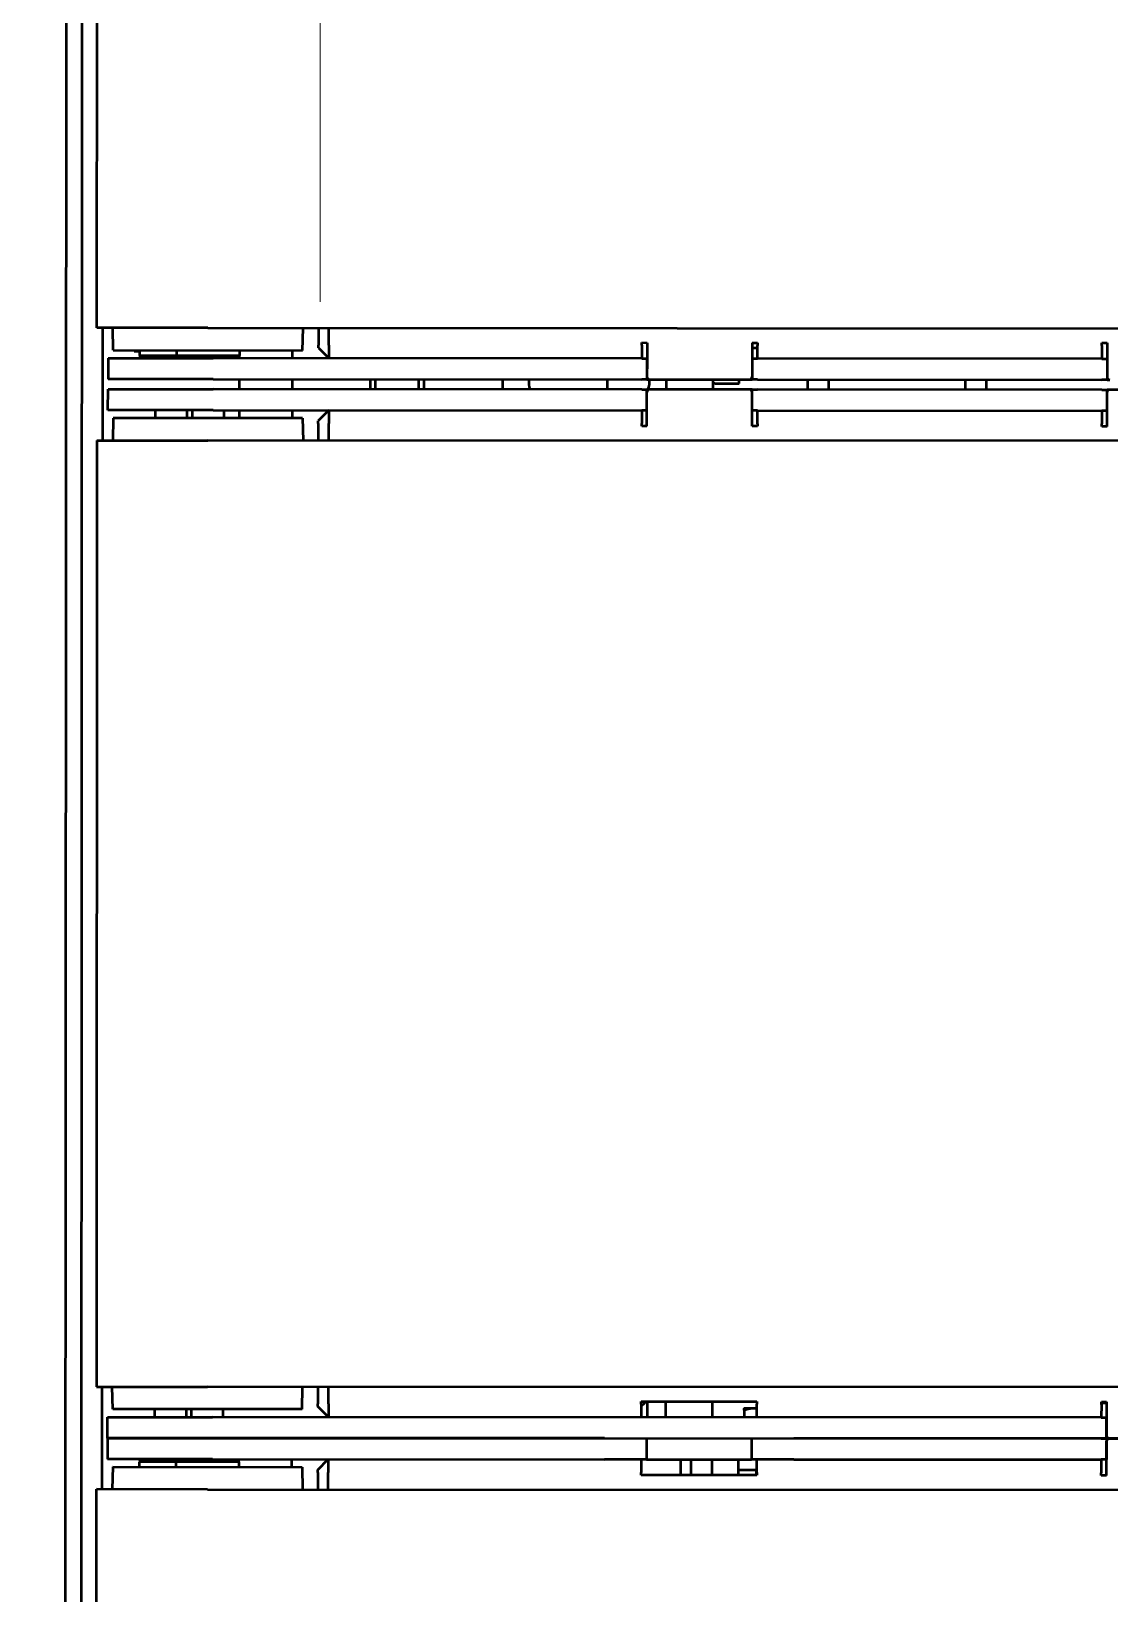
# Model space of a CAD drawing. Header units: millimetres. Extents: x 845401 to 948039, y 511594 to 550263.
# Drawn here: x 913087.6 to 913292.7, y 536810.1 to 537107.3 of the extents above; entities that cross this region are included whole.
import ezdxf

# ---------------------------------------------------------------- set-up
doc = ezdxf.new("R2010")
doc.units = ezdxf.units.MM
doc.layers.add('00', color=7, linetype='Continuous')
doc.layers.add('A-剖-0.10mm.......SECT-L01', color=255, linetype='Continuous', lineweight=18)
doc.layers.add('可见 (ISO)', color=7, linetype='Continuous', lineweight=50)

# ---------------------------------------------------------------- blocks, each defined once
blk = doc.blocks.new('单件分离新结构核图')
at = {"layer": '可见 (ISO)'}
for p, q in [((4619356.37, 896118.98), (4619356.37, 894467.18)), ((4619359.37, 896105.08), (4619359.37, 894481.08)), ((4619362.27, 895704.43), (4619362.27, 895884.43)), ((4619383.37, 895704.43), (4619362.27, 895704.43)), ((4619363.37, 895683.03), (4619363.37, 895704.43)), ((4619365.37, 895700.18), (4619365.27, 895704.43)), ((4619383.37, 895704.43), (4619745.37, 895704.43)), ((4619401.37, 895700.18), (4619401.46, 895704.43)), ((4619404.37, 895704.43), (4619404.37, 895701.18)), ((4619406.37, 895701.18), (4619406.37, 895704.43)), ((4619365.37, 895700.18), (4619401.37, 895700.18)), ((4619369.37, 895699.98), (4619369.37, 895700.18)), ((4619370.37, 895699.98), (4619369.37, 895699.98)), ((4619370.37, 895700.18), (4619370.37, 895699.18)), ((4619377.37, 895700.18), (4619377.37, 895699.18)), ((4619389.37, 895700.18), (4619389.37, 895699.18)), ((4619399.37, 895700.18), (4619399.37, 895698.68)), ((4619404.37, 895700.68), (4619404.37, 895701.18)), ((4619404.37, 895700.68), (4619406.37, 895698.68)), ((4619406.37, 895701.18), (4619406.37, 895698.68)), ((4619465.87, 895701.18), (4619465.87, 895701.68)), ((4619465.87, 895701.68), (4619466.87, 895701.68)), ((4619465.87, 895701.18), (4619465.87, 895698.68)), ((4619466.87, 895701.68), (4619466.87, 895695.18)), ((4619486.87, 895701.68), (4619486.87, 895695.18)), ((4619486.87, 895701.68), (4619487.87, 895701.68)), ((4619486.87, 895700.68), (4619487.87, 895700.68)), ((4619487.87, 895701.68), (4619487.87, 895701.18)), ((4619487.87, 895698.68), (4619487.87, 895701.18)), ((4619553.37, 895701.18), (4619553.37, 895701.68)), ((4619553.37, 895701.68), (4619554.37, 895701.68)), ((4619553.37, 895701.18), (4619553.37, 895698.68)), ((4619554.37, 895701.68), (4619554.37, 895695.18)), ((4619364.37, 895698.68), (4619364.37, 895694.68)), ((4619364.37, 895698.68), (4619384.37, 895698.68)), ((4619370.37, 895699.18), (4619377.37, 895699.18)), ((4619370.87, 895698.68), (4619370.37, 895699.18)), ((4619377.37, 895699.18), (4619389.37, 895699.18)), ((4619377.87, 895698.68), (4619377.37, 895699.18)), ((4619465.87, 895698.68), (4619384.37, 895698.68)), ((4619388.87, 895698.68), (4619389.37, 895699.18)), ((4619389.37, 895698.68), (4619389.37, 895699.18)), ((4619465.87, 895698.68), (4619466.87, 895698.68)), ((4619466.87, 895698.68), (4619466.87, 895694.68)), ((4619486.87, 895698.68), (4619486.87, 895694.68)), ((4619486.87, 895698.68), (4619487.87, 895698.68)), ((4619553.37, 895698.68), (4619487.87, 895698.68)), ((4619553.37, 895698.68), (4619554.37, 895698.68)), ((4619554.37, 895698.68), (4619554.37, 895694.68)), ((4619384.37, 895694.68), (4619364.37, 895694.68)), ((4619384.37, 895694.68), (4619465.87, 895694.68)), ((4619389.37, 895692.78), (4619389.37, 895694.68)), ((4619399.37, 895694.68), (4619399.37, 895692.78)), ((4619414.27, 895692.78), (4619414.27, 895694.68)), ((4619415.27, 895692.78), (4619415.27, 895694.68)), ((4619423.47, 895692.78), (4619423.47, 895694.68)), ((4619424.47, 895692.78), (4619424.47, 895694.68)), ((4619439.37, 895694.68), (4619439.37, 895692.78)), ((4619459.37, 895692.78), (4619459.37, 895694.68)), ((4619466.87, 895694.68), (4619465.87, 895694.68)), ((4619466.87, 895694.68), (4619467.37, 895694.68)), ((4619467.37, 895694.68), (4619486.37, 895694.68)), ((4619470.57, 895692.78), (4619470.57, 895694.68)), ((4619479.37, 895694.43), (4619479.37, 895694.68)), ((4619479.37, 895694.43), (4619479.37, 895692.78)), ((4619479.87, 895693.93), (4619484.37, 895693.93)), ((4619484.37, 895693.93), (4619484.37, 895694.68)), ((4619486.37, 895694.68), (4619486.87, 895694.68)), ((4619487.87, 895694.68), (4619486.87, 895694.68)), ((4619487.87, 895694.68), (4619553.37, 895694.68)), ((4619497.37, 895694.68), (4619497.37, 895692.78)), ((4619501.37, 895694.68), (4619501.37, 895692.78)), ((4619527.37, 895694.68), (4619527.37, 895692.78)), ((4619531.37, 895694.68), (4619531.37, 895692.78)), ((4619554.37, 895694.68), (4619553.37, 895694.68)), ((4619554.37, 895694.68), (4619554.87, 895694.68)), ((4619364.37, 895692.78), (4619384.37, 895692.78)), ((4619364.37, 895688.78), (4619364.37, 895692.78)), ((4619465.87, 895692.78), (4619384.37, 895692.78)), ((4619465.87, 895692.78), (4619466.87, 895692.78)), ((4619467.37, 895692.78), (4619466.87, 895692.78)), ((4619466.87, 895688.78), (4619466.87, 895692.78)), ((4619466.87, 895685.78), (4619466.87, 895692.28)), ((4619486.37, 895692.78), (4619467.37, 895692.78)), ((4619486.87, 895692.78), (4619486.37, 895692.78)), ((4619486.87, 895692.78), (4619487.87, 895692.78)), ((4619486.87, 895688.78), (4619486.87, 895692.78)), ((4619486.87, 895685.78), (4619486.87, 895692.28)), ((4619553.37, 895692.78), (4619487.87, 895692.78)), ((4619553.37, 895692.78), (4619554.37, 895692.78)), ((4619554.87, 895692.78), (4619554.37, 895692.78)), ((4619554.37, 895688.78), (4619554.37, 895692.78)), ((4619554.37, 895685.78), (4619554.37, 895692.28)), ((4619573.87, 895692.78), (4619554.87, 895692.78)), ((4619384.37, 895688.78), (4619364.37, 895688.78)), ((4619373.37, 895688.78), (4619373.37, 895687.28)), ((4619379.37, 895688.78), (4619379.37, 895687.28)), ((4619380.37, 895688.78), (4619380.37, 895687.28)), ((4619384.37, 895688.78), (4619465.87, 895688.78)), ((4619386.37, 895688.78), (4619386.37, 895687.28)), ((4619389.37, 895687.28), (4619389.37, 895688.78)), ((4619399.37, 895688.78), (4619399.37, 895687.28)), ((4619406.37, 895688.78), (4619404.37, 895686.78)), ((4619406.37, 895688.78), (4619406.37, 895686.28)), ((4619466.87, 895688.78), (4619465.87, 895688.78)), ((4619465.87, 895688.78), (4619465.87, 895686.28)), ((4619487.87, 895688.78), (4619486.87, 895688.78)), ((4619487.87, 895688.78), (4619553.37, 895688.78)), ((4619487.87, 895686.28), (4619487.87, 895688.78)), ((4619554.37, 895688.78), (4619553.37, 895688.78)), ((4619553.37, 895688.78), (4619553.37, 895686.28)), ((4619365.37, 895687.28), (4619365.27, 895683.03)), ((4619401.37, 895687.28), (4619365.37, 895687.28)), ((4619401.37, 895687.28), (4619401.46, 895683.03)), ((4619404.37, 895686.28), (4619404.37, 895686.78)), ((4619404.37, 895686.28), (4619404.37, 895683.03)), ((4619406.37, 895683.03), (4619406.37, 895686.28)), ((4619465.87, 895685.78), (4619465.87, 895686.28)), ((4619466.87, 895685.78), (4619465.87, 895685.78)), ((4619487.87, 895685.78), (4619486.87, 895685.78)), ((4619487.87, 895686.28), (4619487.87, 895685.78)), ((4619553.37, 895685.78), (4619553.37, 895686.28)), ((4619554.37, 895685.78), (4619553.37, 895685.78)), ((4619362.27, 895683.03), (4619383.37, 895683.03)), ((4619362.27, 895683.03), (4619362.27, 895503.03)), ((4619745.37, 895683.03), (4619383.37, 895683.03)), ((4619362.27, 895503.03), (4619383.37, 895503.03)), ((4619363.37, 895483.53), (4619363.37, 895503.03)), ((4619365.37, 895498.78), (4619365.27, 895503.03)), ((4619745.37, 895503.03), (4619383.37, 895503.03)), ((4619401.37, 895498.78), (4619401.46, 895503.03)), ((4619404.37, 895503.03), (4619404.37, 895499.78)), ((4619406.37, 895499.78), (4619406.37, 895503.03)), ((4619401.37, 895498.78), (4619365.37, 895498.78)), ((4619373.37, 895497.28), (4619373.37, 895498.78)), ((4619379.37, 895497.28), (4619379.37, 895498.78)), ((4619380.37, 895497.28), (4619380.37, 895498.78)), ((4619386.37, 895497.28), (4619386.37, 895498.78)), ((4619404.37, 895499.28), (4619404.37, 895499.78)), ((4619406.37, 895497.28), (4619404.37, 895499.28)), ((4619406.37, 895499.78), (4619406.37, 895497.28)), ((4619465.87, 895499.78), (4619465.87, 895500.28)), ((4619465.87, 895500.28), (4619487.87, 895500.28)), ((4619465.87, 895499.78), (4619465.87, 895497.28)), ((4619466.97, 895500.28), (4619466.97, 895497.28)), ((4619470.57, 895497.28), (4619470.57, 895500.28)), ((4619479.37, 895500.28), (4619479.37, 895497.28)), ((4619487.42, 895498.98), (4619485.42, 895498.98)), ((4619485.42, 895498.62), (4619485.42, 895497.28)), ((4619487.87, 895498.98), (4619487.42, 895498.98)), ((4619487.87, 895500.28), (4619487.87, 895499.78)), ((4619487.87, 895497.28), (4619487.87, 895499.78)), ((4619553.37, 895499.78), (4619553.37, 895500.28)), ((4619553.37, 895500.28), (4619554.37, 895500.28)), ((4619553.37, 895500.08), (4619554.37, 895500.08)), ((4619553.37, 895499.78), (4619553.37, 895497.28)), ((4619554.37, 895500.28), (4619554.37, 895493.78)), ((4619364.37, 895497.28), (4619384.37, 895497.28)), ((4619364.37, 895493.28), (4619364.37, 895497.28)), ((4619553.37, 895497.28), (4619384.37, 895497.28)), ((4619553.37, 895497.28), (4619554.37, 895497.28)), ((4619554.37, 895493.28), (4619554.37, 895497.28)), ((4619364.37, 895493.28), (4619384.37, 895493.28)), ((4619364.37, 895493.28), (4619364.37, 895489.28)), ((4619384.37, 895493.28), (4619364.37, 895493.28)), ((4619458.87, 895493.28), (4619384.37, 895493.28)), ((4619384.37, 895493.28), (4619553.37, 895493.28)), ((4619466.87, 895493.28), (4619466.87, 895489.28)), ((4619486.87, 895493.28), (4619486.87, 895489.28)), ((4619553.37, 895493.28), (4619494.87, 895493.28)), ((4619553.37, 895493.28), (4619554.37, 895493.28)), ((4619554.37, 895493.28), (4619553.37, 895493.28)), ((4619554.87, 895493.28), (4619554.37, 895493.28)), ((4619554.37, 895493.28), (4619554.37, 895489.28)), ((4619554.37, 895493.28), (4619554.87, 895493.28)), ((4619554.37, 895486.28), (4619554.37, 895492.78)), ((4619573.87, 895493.28), (4619554.87, 895493.28)), ((4619554.87, 895493.28), (4619573.87, 895493.28)), ((4619384.37, 895489.28), (4619364.37, 895489.28)), ((4619370.87, 895489.28), (4619370.37, 895488.78)), ((4619377.37, 895488.78), (4619370.37, 895488.78)), ((4619370.37, 895488.78), (4619370.37, 895487.78)), ((4619377.87, 895489.28), (4619377.37, 895488.78)), ((4619389.37, 895488.78), (4619377.37, 895488.78)), ((4619377.37, 895488.78), (4619377.37, 895487.78)), ((4619384.37, 895489.28), (4619458.87, 895489.28)), ((4619388.87, 895489.28), (4619389.37, 895488.78)), ((4619389.37, 895488.78), (4619389.37, 895489.28)), ((4619389.37, 895488.78), (4619389.37, 895487.78)), ((4619399.37, 895489.28), (4619399.37, 895487.78)), ((4619404.37, 895487.28), (4619406.37, 895489.28)), ((4619406.37, 895489.28), (4619406.37, 895486.78)), ((4619465.48, 895489.28), (4619458.87, 895489.28)), ((4619465.87, 895489.28), (4619465.48, 895489.28)), ((4619466.87, 895489.28), (4619465.87, 895489.28)), ((4619465.87, 895489.28), (4619465.87, 895486.78)), ((4619466.87, 895489.28), (4619470.87, 895489.28)), ((4619470.87, 895489.28), (4619482.87, 895489.28)), ((4619473.37, 895489.28), (4619473.37, 895486.28)), ((4619475.37, 895486.28), (4619475.37, 895489.28)), ((4619479.37, 895486.28), (4619479.37, 895489.28)), ((4619482.87, 895489.28), (4619486.87, 895489.28)), ((4619484.37, 895486.28), (4619484.37, 895489.28)), ((4619487.87, 895489.28), (4619486.87, 895489.28)), ((4619487.87, 895486.78), (4619487.87, 895489.28)), ((4619488.25, 895489.28), (4619487.87, 895489.28)), ((4619494.87, 895489.28), (4619488.25, 895489.28)), ((4619494.87, 895489.28), (4619553.37, 895489.28)), ((4619554.37, 895489.28), (4619553.37, 895489.28)), ((4619553.37, 895489.28), (4619553.37, 895486.78)), ((4619365.37, 895487.78), (4619365.27, 895483.53)), ((4619365.37, 895487.78), (4619401.37, 895487.78)), ((4619401.37, 895487.78), (4619401.46, 895483.53)), ((4619404.37, 895486.78), (4619404.37, 895487.28)), ((4619404.37, 895486.78), (4619404.37, 895483.53)), ((4619406.37, 895483.53), (4619406.37, 895486.78)), ((4619465.87, 895486.28), (4619465.87, 895486.78)), ((4619487.87, 895486.28), (4619465.87, 895486.28)), ((4619484.57, 895487.28), (4619487.87, 895487.28)), ((4619487.71, 895487.28), (4619487.71, 895486.28)), ((4619487.87, 895486.78), (4619487.87, 895486.28)), ((4619553.37, 895486.28), (4619553.37, 895486.78)), ((4619554.37, 895486.28), (4619553.37, 895486.28)), ((4619383.37, 895483.53), (4619362.27, 895483.53)), ((4619362.27, 895303.53), (4619362.27, 895483.53)), ((4619383.37, 895483.53), (4619745.37, 895483.53))]:
    blk.add_line(p, q, dxfattribs=at)
for centre, radius, start, end in [((4619447.37, 895694.08), 3, 168.463, 205.6793), ((4619467.37, 895695.18), 0.5, 180, 270), ((4619464.37, 895694.08), 3, 334.3207, 11.537), ((4619479.87, 895694.43), 0.5, 180, 270), ((4619486.37, 895695.18), 0.5, 270, 0), ((4619554.87, 895695.18), 0.5, 180, 270), ((4619467.37, 895692.28), 0.5, 90, 180), ((4619486.37, 895692.28), 0.5, 0, 90), ((4619554.87, 895692.28), 0.5, 90, 180), ((4619464.37, 895502.08), 3, 300, 323.1301), ((4619554.87, 895493.78), 0.5, 180, 270), ((4619554.87, 895492.78), 0.5, 90, 180), ((4619484.57, 895487.08), 0.2, 90, 180)]:
    blk.add_arc(centre, radius, start, end, dxfattribs=at)
for points, weights in [([(4619487.42, 895498.98), (4619486.49, 895498.98), (4619485.42, 895498.62)], [1, 1.0379548493, 1]), ([(4619485.42, 895498.62), (4619485.42, 895498.98), (4619485.42, 895498.98)], [1, 1.0379548493, 1]), ([(4619487.87, 895498.96), (4619487.64, 895498.98), (4619487.42, 895498.98)], [1.01360535693, 1.00888049391, 1])]:
    blk.add_rational_spline(points, weights, degree=2, dxfattribs=at)
blk = doc.blocks.new('C线')
at = {"layer": 'A-剖-0.10mm.......SECT-L01', "color": 1, "rotation": 359.9712527628268}
blk.add_blockref('单件分离新结构核图', (-3624841.16, -417498.02, 12.69), dxfattribs=at)
blk = doc.blocks.new('BC线平台')
at = {"layer": 'A-剖-0.10mm.......SECT-L01'}
h = blk.add_hatch(dxfattribs=at)
h.set_pattern_fill('CROSS', color=2, scale=50)
h.set_pattern_definition([(0, (691447.87, 341554.85), (317.5, 317.5), [158.75, -476.25]), (90, (691527.24, 341475.47), (-317.5, 317.5), [158.75, -476.25])])
h.paths.add_polyline_path([(791174.13, 370096.42), (802932.03, 370096.42), (802932.03, 366396.42), (791174.13, 366396.42)])

msp = doc.modelspace()

# ---------------------------------------------------------------- block references
at = {"layer": '00'}
for name, p in [('BC线平台', (120688.34, 168041.31, -0.98)), ('C线', (-81869.83, 61162.22))]:
    msp.add_blockref(name, p, dxfattribs=at)

doc.saveas('drawing.dxf')
